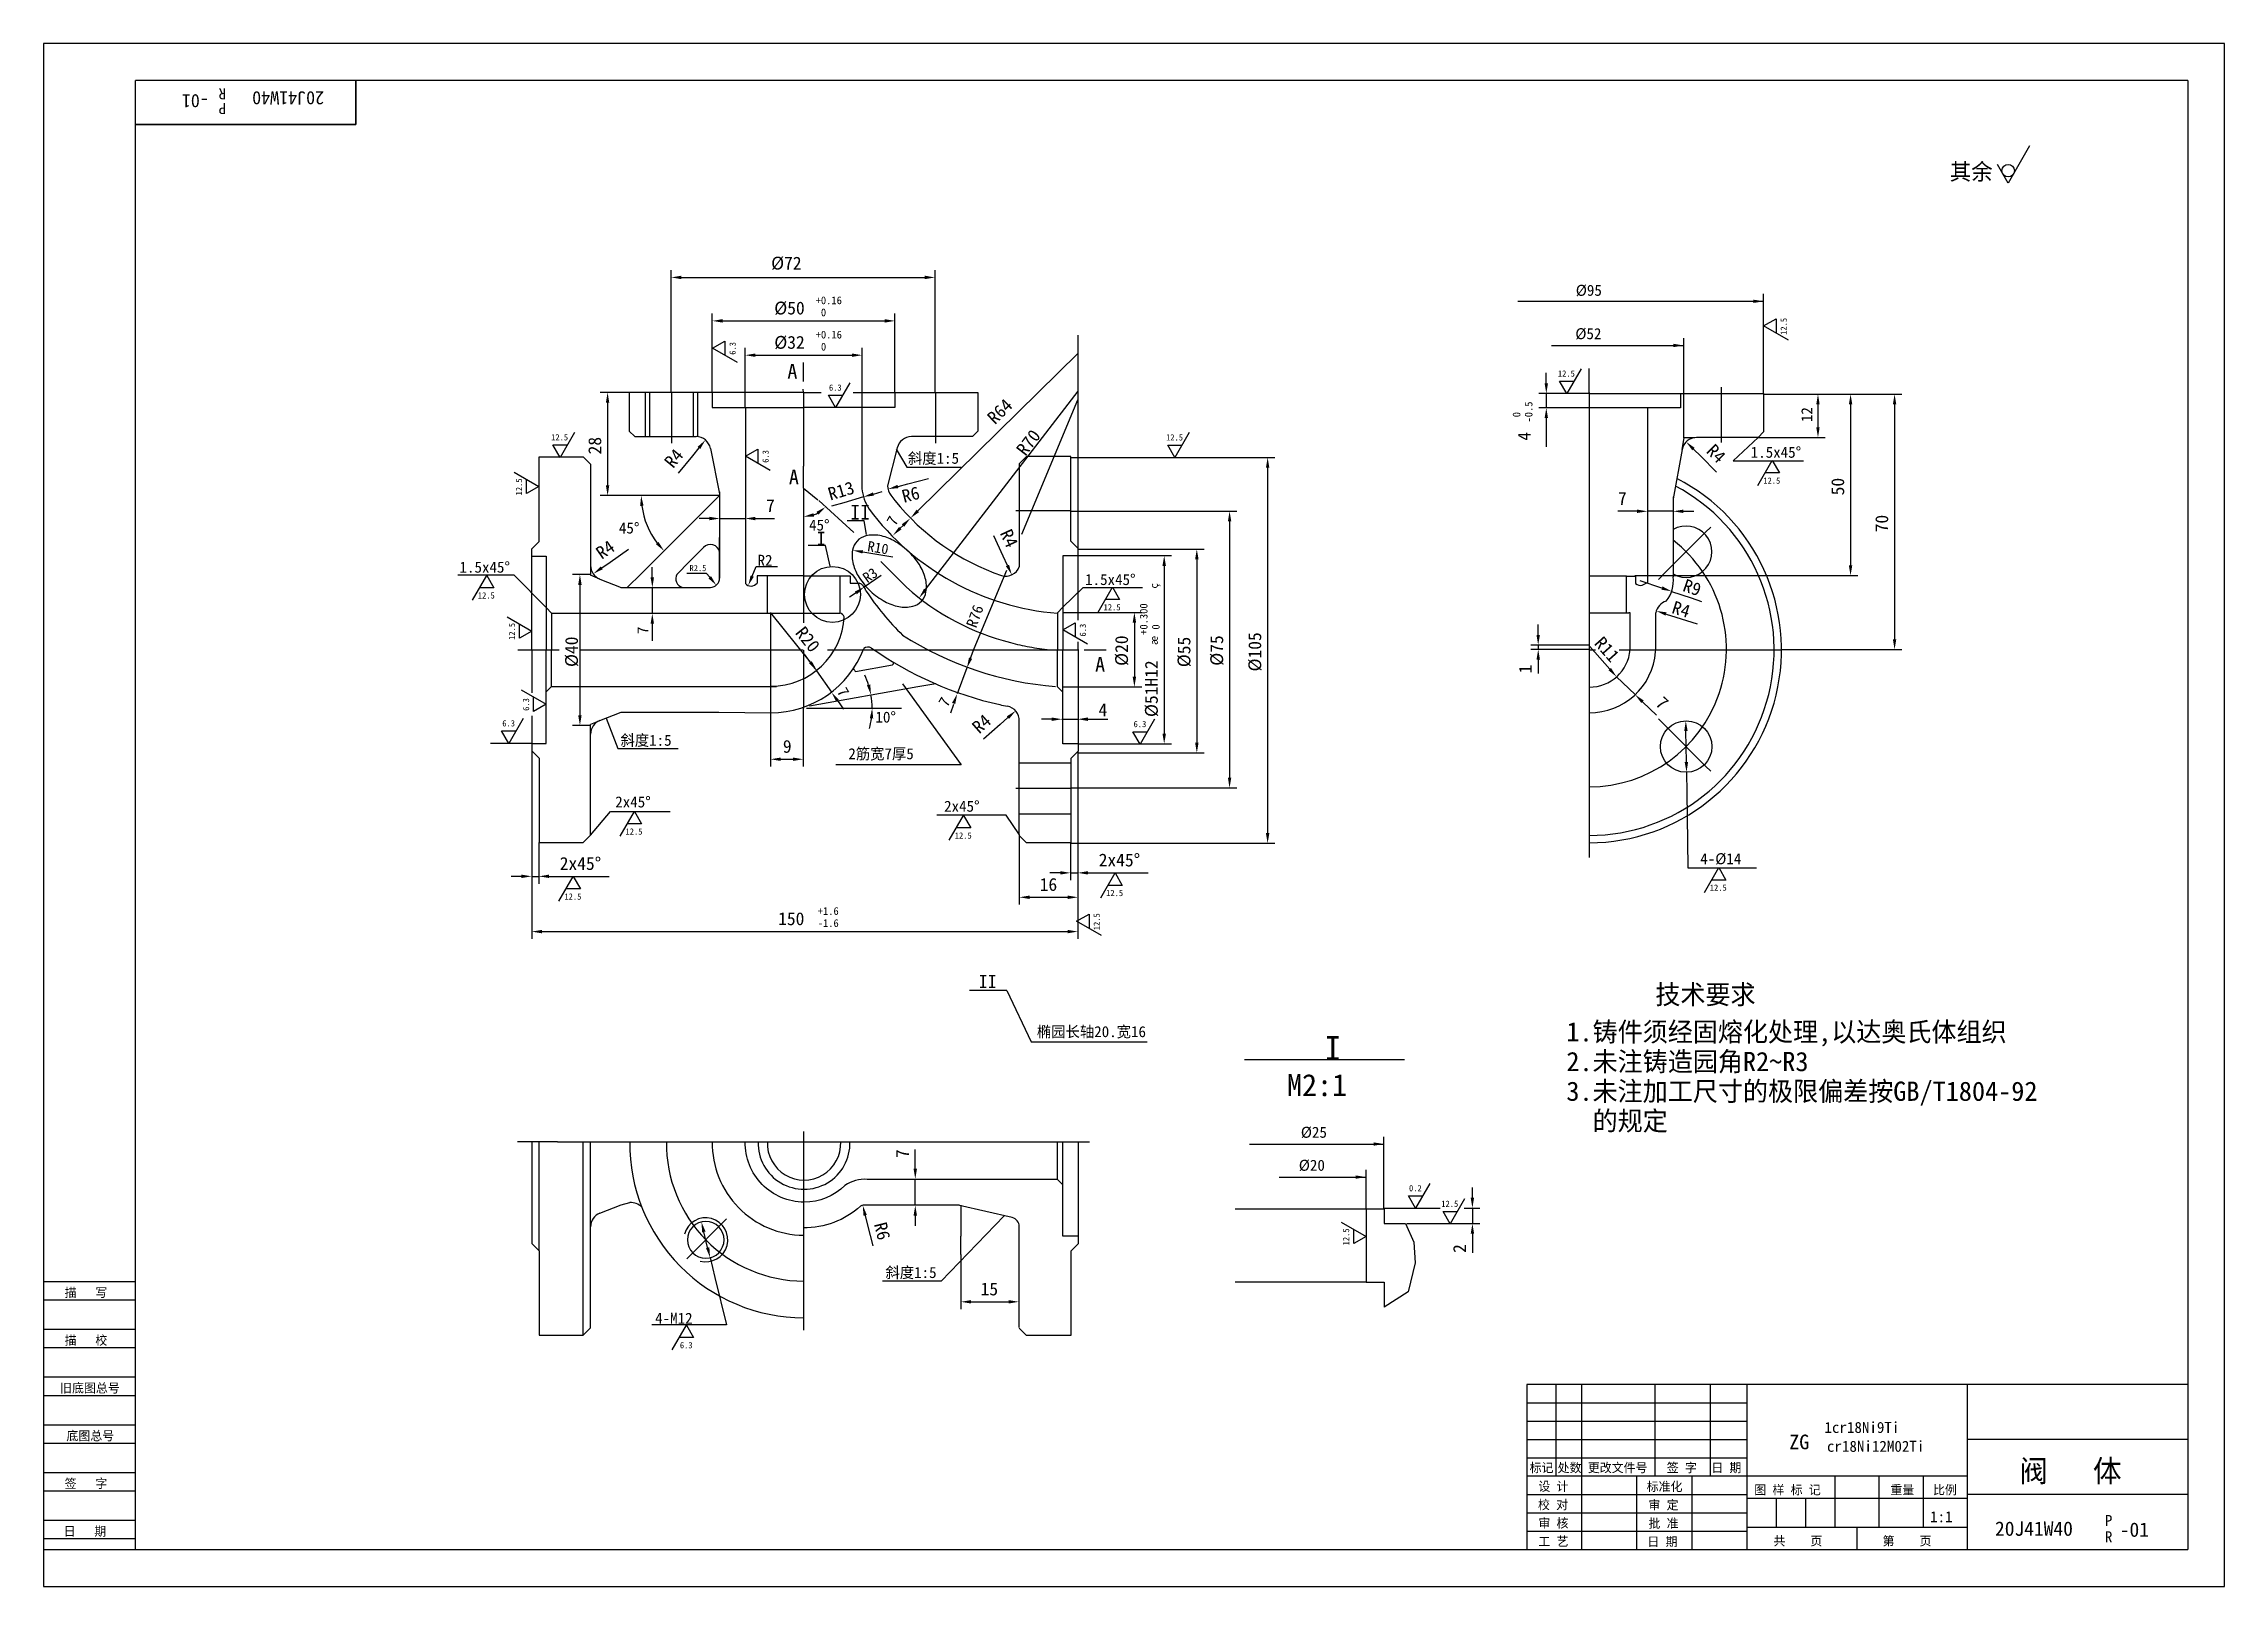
# Model space of a CAD drawing. Header units: metres. Extents: x 0 to 594, y 0 to 420.
import ezdxf

# ---------------------------------------------------------------- set-up
doc = ezdxf.new("R2010")
doc.units = ezdxf.units.M
for name, color, linetype in [('C', 6, 'Continuous'), ('D', 1, 'Continuous'), ('FL', 5, 'Continuous'), ('T', 7, 'Continuous'), ('TL', 4, 'Continuous')]:
    doc.layers.add(name, color=color, linetype=linetype)

# ---------------------------------------------------------------- blocks, each defined once
blk = doc.blocks.new('TUKUN2')
at = {"layer": 'FL'}
for p, q in [((0, 420), (0, 0)), ((594, 420), (0, 420)), ((594, 0), (594, 420)), ((0, 78), (25, 78)), ((0, 70), (25, 70)), ((0, 65), (25, 65)), ((0, 57), (25, 57)), ((412, 30), (412, 55)), ((419, 10), (419, 55)), ((439, 30), (439, 55)), ((454, 30), (454, 55)), ((0, 52), (25, 52)), ((404, 50), (464, 50)), ((0, 44), (25, 44)), ((404, 45), (464, 45)), ((0, 39), (25, 39)), ((404, 40), (464, 40)), ((0, 31), (25, 31)), ((404, 35), (464, 35)), ((449, 10), (449, 30)), ((0, 26), (25, 26)), ((404, 25), (464, 25)), ((0, 18), (25, 18)), ((404, 20), (464, 20)), ((0, 13), (25, 13)), ((404, 15), (464, 15)), ((0, 0), (594, 0))]:
    blk.add_line(p, q, dxfattribs=at)
at = {"layer": 'TL'}
for p, q in [((25, 10), (25, 410)), ((584, 410), (25, 410)), ((85, 410), (85, 398)), ((584, 410), (584, 10)), ((85, 398), (25, 398)), ((0, 83), (25, 83)), ((404, 55), (404, 10)), ((584, 55), (404, 55)), ((464, 10), (464, 55)), ((524, 10), (524, 55)), ((584, 40), (524, 40)), ((524, 30), (404, 30)), ((434, 10), (434, 30)), ((488, 16), (488, 30)), ((500, 16), (500, 30)), ((512, 16), (512, 30)), ((464, 24), (524, 24)), ((472, 16), (472, 24)), ((480, 16), (480, 24)), ((584, 25), (524, 25)), ((524, 16), (464, 16)), ((494, 10), (494, 16)), ((0, 10), (584, 10))]:
    blk.add_line(p, q, dxfattribs=at)
at = {"layer": 'T'}
for s, p in [('描   写', (5.74, 78.76)), ('描   校', (5.74, 65.76)), ('旧底图总号', (4.49, 52.76)), ('底图总号', (6.22, 39.76)), ('标记', (404.75, 31.07)), ('处数', (412.38, 31.07)), ('更改文件号', (420.61, 31.07)), ('签 字', (442.1, 31.07)), ('日 期', (454.23, 31.07)), ('签   字', (5.74, 26.76)), ('校 对', (407.05, 20.99)), ('设 计', (407.14, 25.99)), ('标准化', (436.65, 25.93)), ('审 定', (437.13, 20.93)), ('图 样 标 记', (465.95, 25.04)), ('重量', (503.03, 25.04)), ('比例', (514.64, 25.04)), ('审 核', (407.14, 15.99)), ('批 准', (437.13, 15.93)), ('日   期', (5.45, 13.76)), ('工 艺', (407.14, 10.99)), ('日 期', (436.84, 10.93)), ('共    页', (471.18, 11.13)), ('第    页', (500.9, 11.13))]:
    blk.add_text(s, height=2.5, dxfattribs=at).set_placement(p)

msp = doc.modelspace()

# ---------------------------------------------------------------- linework, layer by layer
at = {"layer": 'C'}
for p, q in [((421, 325), (420.98, 331.57)), ((171.01, 325), (171.01, 311.27)), ((207, 325), (206.91, 325.96)), ((207, 325), (207, 305)), ((242.93, 325), (242.93, 311.27)), ((421, 325), (421, 244.91)), ((456.96, 326.49), (456.96, 311.37)), ((207, 299), (207, 262.28)), ((211.11, 295.58), (220.7, 286.88)), ((279.83, 292.84), (264.8, 292.84)), ((441.99, 276.26), (452.7, 286.97)), ((452.7, 286.97), (454.12, 288.39)), ((235, 272), (228, 279)), ((441.99, 276.26), (439.87, 274.14)), ((129.15, 255), (140.46, 255)), ((146.08, 255), (206.85, 255)), ((207, 254.87), (207, 239.13)), ((213.47, 255), (262.18, 255)), ((262.18, 255), (268.96, 255)), ((268.96, 255), (282, 255)), ((421.04, 255), (422.72, 255)), ((429.14, 255), (473.24, 255)), ((421, 244.91), (421, 237.71)), ((421, 237.71), (421, 198.44)), ((441.99, 234.05), (439.87, 236.17)), ((441.99, 234.05), (452.7, 223.33)), ((452.7, 223.33), (454.12, 221.92)), ((279.83, 217.24), (264.8, 217.24)), ((140, 121), (129.07, 121)), ((140, 121), (284.85, 121)), ((207, 123.86), (207, 104.47)), ((207, 104.47), (207, 97.68)), ((186.05, 100.05), (175.18, 89.18)), ((207, 97.68), (207, 69.75))]:
    msp.add_line(p, q, dxfattribs=at)
for points in [[(235, 272, 0.12), (263.36, 256.93, 0.16)], [(263.36, 256.93, 0.02), (268.51, 255.78, 0.02)], [(268.51, 255.78, 0.02), (274, 255, 0.16)]]:
    msp.add_lwpolyline(points, format="xyb", dxfattribs=at)
for centre, start, end in [((420.88, 255.15), 270.18, 52.23), ((207.13, 120.61), 179.41, 269.81)]:
    msp.add_arc(centre, 37.5, start, end, dxfattribs=at)
at = {"layer": 'D'}
for p, q in [((540.96, 392.19), (535.11, 382.05)), ((535.11, 382.05), (532.18, 387.12)), ((170.93, 325), (170.93, 358.35)), ((242.81, 325), (242.81, 358.35)), ((173.73, 356.35), (240.01, 356.35)), ((468.5, 324.74), (468.5, 351.85)), ((182.12, 325), (182.12, 346.52)), ((231.9, 325), (231.9, 346.52)), ((401.57, 349.85), (468.5, 349.85)), ((468.5, 343.14), (471.88, 345.09)), ((471.88, 345.09), (471.88, 341.18)), ((182.2, 337.09), (185.58, 339.04)), ((184.92, 344.52), (229.1, 344.52)), ((185.58, 339.04), (185.58, 335.13)), ((281.76, 282.58), (281.76, 340.61)), ((446.73, 312.71), (446.73, 339.83)), ((475.26, 339.23), (468.5, 343.14)), ((188.96, 333.18), (182.2, 337.09)), ((191.08, 320.88), (191.08, 337.18)), ((193.88, 335.18), (220.16, 335.18)), ((222.96, 320.88), (222.96, 337.18)), ((238.13, 292.8), (281.78, 335.69)), ((410.75, 337.83), (446.73, 337.83)), ((219.6, 327.67), (215.7, 320.91)), ((409.31, 327.54), (409.31, 330.34)), ((412.94, 328.12), (416.84, 328.12)), ((414.89, 324.74), (412.94, 328.12)), ((418.79, 331.5), (414.89, 324.74)), ((159.37, 325.05), (151.62, 325.05)), ((153.62, 322.25), (153.62, 299.75)), ((163.88, 325), (163.88, 313.01)), ((178.14, 325), (178.14, 313.01)), ((213.75, 324.29), (217.65, 324.29)), ((215.7, 320.91), (213.75, 324.29)), ((240.2, 271.35), (281.76, 325.43)), ((266.47, 286.44), (281.72, 323)), ((421, 324.74), (407.31, 324.74)), ((421, 320.85), (407.31, 320.85)), ((409.31, 324.74), (409.31, 320.85)), ((468.62, 324.56), (485.3, 324.56)), ((483.3, 321.76), (483.3, 315.58)), ((485.3, 324.56), (494.18, 324.56)), ((492.18, 321.76), (492.18, 277.96)), ((494.18, 324.56), (506.17, 324.56)), ((504.17, 321.76), (504.17, 257.82)), ((409.31, 318.05), (409.31, 315.25)), ((409.31, 315.25), (409.31, 312.66)), ((140.67, 307.37), (138.72, 310.75)), ((138.72, 310.75), (142.62, 310.75)), ((144.57, 314.13), (140.67, 307.37)), ((178.48, 309.93), (176.7, 307.77)), ((191.18, 307.67), (194.56, 309.62)), ((194.56, 309.62), (194.56, 305.72)), ((232.21, 309.62), (235.16, 304.72)), ((308.16, 307.35), (306.21, 310.73)), ((306.21, 310.73), (310.11, 310.73)), ((312.06, 314.11), (308.16, 307.35)), ((409.31, 312.66), (409.31, 310.23)), ((446.29, 309.5), (446.82, 312.71)), ((449.8, 312.71), (446.73, 312.71)), ((449.38, 309.63), (451.37, 307.66)), ((466.98, 312.78), (460.16, 306.46)), ((467.07, 312.78), (485.3, 312.78)), ((128.17, 303.34), (134.93, 299.44)), ((176.7, 307.77), (172.83, 303.06)), ((197.94, 303.77), (191.18, 307.67)), ((235.16, 304.72), (248.09, 304.72)), ((248.09, 304.72), (249.92, 304.72)), ((279.73, 307.35), (335.4, 307.35)), ((333.4, 304.55), (333.4, 205.09)), ((451.37, 307.66), (455.69, 303.37)), ((460.16, 306.46), (474.65, 306.46)), ((466.94, 299.75), (470.84, 306.51)), ((472.79, 303.13), (468.89, 303.13)), ((470.84, 306.51), (472.79, 303.13)), ((474.65, 306.46), (479.33, 306.46)), ((131.55, 297.49), (131.55, 301.39)), ((134.93, 299.44), (131.55, 297.49)), ((226.02, 297.39), (228.43, 298.09)), ((232.72, 299.44), (235.43, 300.15)), ((235.43, 300.15), (241, 301.61)), ((184.11, 296.95), (151.62, 296.95)), ((217.96, 295.03), (214.62, 294.07)), ((223.33, 296.61), (217.96, 295.03)), ((279.73, 292.72), (325.03, 292.72)), ((431.25, 292.68), (428.83, 292.68)), ((434.05, 292.68), (431.25, 292.68)), ((443.86, 292.68), (436.85, 292.68)), ((446.66, 292.68), (449.46, 292.68)), ((181.37, 290.71), (178.57, 290.71)), ((184.17, 290.71), (191.08, 290.71)), ((193.88, 290.71), (196.68, 290.71)), ((196.68, 290.71), (199.1, 290.71)), ((223.47, 290.11), (218.86, 290.11)), ((224.11, 286.39), (223.47, 290.11)), ((233.33, 288.09), (234.08, 288.83)), ((261.36, 280.48), (258.8, 286)), ((323.03, 289.92), (323.03, 220.16)), ((154.31, 278.87), (159.32, 282.34)), ((212.98, 283.36), (208.28, 283.36)), ((214.27, 277.72), (212.98, 283.36)), ((223.1, 281.64), (225.86, 281.18)), ((225.86, 281.18), (231.27, 280.29)), ((262.54, 277.94), (261.36, 280.48)), ((281.86, 282.39), (316.11, 282.39)), ((281.86, 280.63), (307.23, 280.63)), ((314.11, 279.59), (314.11, 229.7)), ((128.14, 275.29), (112.83, 275.29)), ((116.8, 268.48), (120.7, 275.24)), ((120.7, 275.24), (122.65, 271.86)), ((136.88, 266.48), (128.14, 275.29)), ((149.07, 275.46), (144.08, 275.46)), ((149, 277.95), (149, 275.25)), ((151.54, 274.23), (149, 275.26)), ((152.01, 277.27), (154.31, 278.87)), ((165.8, 274.68), (165.8, 277.48)), ((180.6, 275.74), (175.21, 275.74)), ((181.45, 274.71), (180.6, 275.74)), ((193.02, 275.04), (194.12, 277.61)), ((194.12, 277.61), (197.91, 277.61)), ((197.91, 277.61), (199.9, 277.61)), ((223.52, 272.08), (228.09, 275.32)), ((253.47, 255.31), (262.39, 276.67)), ((305.23, 277.83), (305.23, 232.17)), ((433.45, 275.16), (494.18, 275.16)), ((440.79, 271.79), (434.91, 273.78)), ((122.65, 271.86), (118.75, 271.86)), ((146.08, 272.66), (146.08, 237.17)), ((165.8, 271.88), (165.8, 264.88)), ((221.07, 270.34), (219.48, 269.26)), ((221.17, 270.52), (221.07, 270.34)), ((221.24, 270.46), (221.07, 270.34)), ((277.65, 266.56), (283.17, 271.96)), ((283.17, 271.96), (295.33, 271.96)), ((287.23, 265.26), (291.13, 272.02)), ((293.09, 268.64), (289.18, 268.64)), ((291.13, 272.02), (293.09, 268.64)), ((295.33, 271.96), (297.97, 271.96)), ((297.97, 271.96), (299.27, 271.96)), ((443.44, 270.89), (448.74, 269.1)), ((448.74, 269.1), (451.59, 268.13)), ((126.26, 263.99), (133.02, 260.09)), ((129.64, 258.14), (129.64, 262.04)), ((165.8, 262.08), (165.8, 259.28)), ((197.99, 265.09), (197.99, 223.18)), ((208.85, 251.6), (198.11, 265.03)), ((277.6, 260.38), (280.98, 262.33)), ((277.68, 265.16), (299.11, 265.16)), ((280.98, 262.33), (280.98, 258.43)), ((297.11, 262.36), (297.11, 247.66)), ((407.1, 259.04), (407.1, 261.84)), ((441.92, 264.72), (444.59, 263.89)), ((444.59, 263.89), (450.41, 262.07)), ((133.02, 260.09), (129.64, 258.14)), ((165.8, 259.28), (165.8, 257.42)), ((284.36, 256.48), (277.6, 260.38)), ((421.12, 256.24), (405.1, 256.24)), ((407.1, 256.24), (407.1, 255.09)), ((426.58, 249.72), (421.14, 255.84)), ((208.89, 251.54), (207.27, 253.83)), ((251.5, 250.06), (248.85, 242.99)), ((252.49, 252.68), (253.47, 255.31)), ((421.12, 255.09), (405.1, 255.09)), ((407.1, 252.29), (407.1, 249.49)), ((407.1, 249.49), (407.1, 248.56)), ((473.24, 255.02), (506.17, 255.02)), ((130.1, 244.04), (136.86, 240.14)), ((210.5, 249.26), (214.62, 243.42)), ((233.95, 245.74), (249.94, 223.67)), ((277.68, 244.86), (299.11, 244.86)), ((428.42, 247.65), (433.49, 242.77)), ((133.48, 238.19), (133.48, 242.09)), ((136.86, 240.14), (133.48, 238.19)), ((206.89, 239.09), (206.89, 223.18)), ((207.81, 239.09), (233.64, 239.09)), ((216.24, 241.14), (217.85, 238.85)), ((247.87, 240.12), (247.05, 237.69)), ((435.51, 240.83), (437.53, 238.89)), ((437.53, 238.89), (439.28, 237.21)), ((124.76, 232.88), (128.66, 232.88)), ((126.71, 229.5), (124.76, 232.88)), ((130.62, 236.26), (126.71, 229.5)), ((149.07, 234.37), (144.08, 234.37)), ((151.27, 235.54), (149, 234.66)), ((149, 232.02), (149, 234.62)), ((153.19, 236.4), (156.37, 228.11)), ((260.57, 234.67), (256, 230.64)), ((262.67, 236.52), (260.57, 234.67)), ((274.57, 236.08), (271.77, 236.08)), ((277.37, 236.08), (281.65, 236.08)), ((284.45, 236.08), (287.25, 236.08)), ((287.25, 236.08), (289.84, 236.08)), ((298.67, 229.3), (296.72, 232.68)), ((296.72, 232.68), (300.62, 232.68)), ((302.57, 236.06), (298.67, 229.3)), ((447.46, 224.44), (447.34, 232.84)), ((133.02, 229.5), (121.75, 229.5)), ((132.94, 227.39), (132.94, 191.3)), ((156.37, 228.11), (172.86, 228.11)), ((281.7, 227.34), (281.7, 192.25)), ((281.86, 229.37), (307.23, 229.37)), ((281.86, 226.9), (316.11, 226.9)), ((200.79, 225.18), (204.09, 225.18)), ((249.94, 223.67), (215.81, 223.67)), ((447.5, 221.64), (447.58, 216.04)), ((279.73, 217.36), (325.03, 217.36)), ((447.58, 216.04), (447.78, 202.78)), ((149, 204.47), (154.4, 210.99)), ((154.4, 210.99), (170.64, 210.99)), ((157.01, 204.21), (160.92, 210.97)), ((160.92, 210.97), (162.87, 207.59)), ((262.2, 209.92), (243.28, 209.92)), ((246.7, 203.11), (250.6, 209.87)), ((250.6, 209.87), (252.56, 206.49)), ((265.77, 204.64), (262.2, 209.92)), ((134.89, 202.47), (134.89, 191.3)), ((162.87, 207.59), (158.97, 207.59)), ((252.56, 206.49), (248.65, 206.49)), ((265.76, 204.65), (265.76, 185.6)), ((279.71, 202.28), (279.71, 192.25)), ((279.73, 202.29), (335.4, 202.29)), ((447.78, 202.78), (447.84, 195.6)), ((130.14, 193.3), (127.34, 193.3)), ((132.94, 193.3), (134.89, 193.3)), ((132.94, 191.3), (132.94, 176.26)), ((137.69, 193.3), (140.49, 193.3)), ((140.38, 186.51), (144.28, 193.27)), ((140.49, 193.3), (154.08, 193.3)), ((144.28, 193.27), (146.23, 189.89)), ((276.91, 194.25), (274.11, 194.25)), ((279.71, 194.25), (281.7, 194.25)), ((281.7, 192.25), (281.7, 185.6)), ((284.5, 194.25), (287.3, 194.25)), ((287.3, 194.25), (300.89, 194.25)), ((287.93, 187.47), (291.84, 194.23)), ((293.79, 190.85), (289.88, 190.85)), ((291.84, 194.23), (293.79, 190.85)), ((447.84, 195.6), (466.53, 195.6)), ((452.35, 188.92), (456.26, 195.68)), ((458.21, 192.3), (454.31, 192.3)), ((456.26, 195.68), (458.21, 192.3)), ((146.23, 189.89), (142.33, 189.89)), ((268.56, 187.6), (278.9, 187.6)), ((281.7, 185.6), (281.7, 176.26)), ((135.74, 178.26), (278.9, 178.26)), ((281.37, 181.06), (284.75, 183.01)), ((288.13, 177.16), (281.37, 181.06)), ((284.75, 183.01), (284.75, 179.11)), ((262.34, 162.26), (252.21, 162.26)), ((262.34, 162.26), (268.98, 148.27)), ((268.98, 148.27), (300.58, 148.27)), ((237.43, 116.51), (237.43, 118.93)), ((328.44, 120.42), (365.09, 120.42)), ((365.09, 102.68), (365.09, 122.42)), ((237.43, 113.71), (237.43, 116.51)), ((360.22, 102.68), (360.22, 113.42)), ((237.43, 103.74), (237.43, 110.91)), ((336.52, 111.42), (360.22, 111.42)), ((377.6, 109.71), (373.7, 102.95)), ((389.18, 105.8), (389.18, 108.6)), ((223.78, 101.01), (224.45, 98.29)), ((249.82, 103.74), (249.82, 95.37)), ((365.24, 103), (380.43, 103)), ((373.7, 102.95), (371.74, 106.33)), ((371.74, 106.33), (375.65, 106.33)), ((381.17, 102.09), (385.08, 102.09)), ((383.13, 98.71), (381.17, 102.09)), ((387.03, 105.47), (383.13, 98.71)), ((386.89, 103), (391.18, 103)), ((389.18, 103), (389.18, 98.8)), ((180.87, 92.22), (179.83, 96.49)), ((224.45, 98.29), (225.82, 92.7)), ((237.43, 100.94), (237.43, 98.14)), ((261.67, 100.91), (244.49, 83.12)), ((249.82, 90.36), (249.82, 95.37)), ((353.46, 99.16), (360.22, 95.26)), ((356.84, 93.31), (356.84, 97.21)), ((360.22, 95.26), (356.84, 93.31)), ((371.29, 98.8), (391.18, 98.8)), ((389.18, 96), (389.18, 93.2)), ((181.54, 89.5), (182.86, 84.06)), ((249.82, 90.36), (249.82, 75.47)), ((389.18, 93.2), (389.18, 90.77)), ((182.86, 84.06), (186, 71.17)), ((244.49, 83.12), (228.5, 83.12)), ((252.62, 77.47), (262.82, 77.47)), ((186, 71.17), (165.64, 71.17)), ((171.19, 64.35), (175.09, 71.11)), ((177.04, 67.73), (173.14, 67.73)), ((175.09, 71.11), (177.04, 67.73))]:
    msp.add_line(p, q, dxfattribs=at)
msp.add_lwpolyline([(235.44, 281.88, 0.06), (231.51, 284.7, 0.08), (227.73, 286.06, 0.11), (223.95, 285.98, 0.15), (221.56, 284.58, 0.15), (220.34, 282.09, 0.11), (220.53, 278.32, 0.08), (222.15, 274.65, 0.06), (225.24, 270.93, 0.06), (229.17, 268.11, 0.08), (232.95, 266.75, 0.11), (236.73, 266.83, 0.15), (239.12, 268.23, 0.15), (240.34, 270.72, 0.11), (240.15, 274.49, 0.08), (238.53, 278.16, 0.06)], format="xyb", close=True, dxfattribs=at)
msp.add_circle((535.11, 385.43), 1.69, dxfattribs=at)
for centre, radius, start, end in [((184.02, 296.95), 21.26, 187.55, 217.45), ((207, 299.31), 8.09, 289.92, 297.84), ((204.86, 239.09), 20.82, 17.71, 25.42), ((204.86, 239.09), 20.82, 360, 10), ((204.86, 239.09), 20.82, 344.58, 352.29)]:
    msp.add_arc(centre, radius, start, end, dxfattribs=at)
for points in [[(173.73, 356.82), (173.73, 355.88), (170.93, 356.35)], [(240.01, 356.82), (240.01, 355.88), (242.81, 356.35)], [(184.92, 344.99), (184.92, 344.05), (182.12, 344.52)], [(229.1, 344.99), (229.1, 344.05), (231.9, 344.52)], [(465.7, 350.3), (468.5, 349.85), (465.7, 349.4)], [(193.88, 335.64), (193.88, 334.71), (191.08, 335.18)], [(220.16, 335.64), (220.16, 334.71), (222.96, 335.18)], [(443.93, 338.28), (446.73, 337.83), (443.93, 337.38)], [(408.84, 327.54), (409.77, 327.54), (409.31, 324.74)], [(153.15, 322.25), (154.08, 322.25), (153.62, 325.05)], [(408.84, 318.05), (409.77, 318.05), (409.31, 320.85)], [(482.83, 321.76), (483.76, 321.76), (483.3, 324.56)], [(491.71, 321.76), (492.65, 321.76), (492.18, 324.56)], [(503.7, 321.76), (504.63, 321.76), (504.17, 324.56)], [(482.83, 315.58), (483.76, 315.58), (483.3, 312.78)], [(178.84, 309.63), (178.12, 310.22), (180.26, 312.09)], [(449.05, 309.29), (449.7, 309.96), (447.39, 311.6)], [(332.93, 304.55), (333.87, 304.55), (333.4, 307.35)], [(153.15, 299.75), (154.08, 299.75), (153.62, 296.95)], [(226.15, 296.94), (225.89, 297.84), (223.33, 296.61)], [(232.83, 298.99), (232.6, 299.89), (230.01, 298.73)], [(162.48, 294.13), (163.41, 294.19), (162.76, 296.95)], [(181.37, 291.18), (181.37, 290.24), (184.17, 290.71)], [(193.88, 291.18), (193.88, 290.24), (191.08, 290.71)], [(209.84, 291.24), (209.68, 292.16), (207, 291.22)], [(210.49, 292.52), (211.07, 291.79), (212.99, 293.87)], [(238.46, 292.46), (237.8, 293.13), (236.13, 290.83)], [(322.57, 289.92), (323.5, 289.92), (323.03, 292.72)], [(434.05, 293.15), (434.05, 292.22), (436.85, 292.68)], [(446.66, 293.15), (446.66, 292.22), (443.86, 292.68)], [(233.01, 288.43), (233.66, 287.76), (231.34, 286.13)], [(233.75, 289.16), (234.41, 288.49), (236.08, 290.79)], [(167.49, 284.33), (166.79, 283.72), (168.99, 281.92)], [(223.02, 281.18), (223.17, 282.1), (220.34, 282.09)], [(304.76, 277.83), (305.7, 277.83), (305.23, 280.63)], [(313.65, 279.59), (314.58, 279.59), (314.11, 282.39)], [(145.61, 272.66), (146.55, 272.66), (146.08, 275.46)], [(152.28, 276.89), (151.75, 277.65), (149.71, 275.68)], [(165.33, 274.68), (166.26, 274.68), (165.8, 271.88)], [(181.09, 274.42), (181.81, 275.01), (183.23, 272.55)], [(193.45, 274.86), (192.59, 275.22), (191.91, 272.47)], [(262.11, 277.74), (262.96, 278.13), (263.71, 275.4)], [(491.71, 277.96), (492.65, 277.96), (492.18, 275.16)], [(221.51, 270.08), (220.97, 270.84), (223.52, 272.08)], [(240.57, 271.07), (239.83, 271.64), (238.49, 269.13)], [(440.64, 271.35), (440.94, 272.23), (443.44, 270.89)], [(165.33, 262.08), (166.26, 262.08), (165.8, 264.88)], [(296.64, 262.36), (297.57, 262.36), (297.11, 265.16)], [(441.78, 264.27), (442.06, 265.17), (439.25, 265.55)], [(406.63, 259.04), (407.57, 259.04), (407.1, 256.24)], [(503.7, 257.82), (504.63, 257.82), (504.17, 255.02)], [(208.48, 251.31), (209.21, 251.89), (210.6, 249.41)], [(209.27, 251.81), (208.51, 251.27), (210.5, 249.26)], [(252.05, 252.85), (252.92, 252.52), (251.5, 250.06)], [(406.63, 252.29), (407.57, 252.29), (407.1, 255.09)], [(426.24, 249.41), (426.93, 250.03), (428.44, 247.62)], [(225.16, 245.54), (224.25, 245.31), (225.37, 242.71)], [(296.64, 247.66), (297.57, 247.66), (297.11, 244.86)], [(216.62, 241.41), (215.86, 240.87), (214.62, 243.42)], [(225.04, 236.33), (225.97, 236.27), (225.69, 239.09)], [(247.43, 240.53), (248.3, 240.2), (248.85, 242.99)], [(262.98, 236.17), (262.36, 236.87), (264.77, 238.37)], [(435.84, 241.16), (435.19, 240.49), (433.49, 242.77)], [(145.61, 237.17), (146.55, 237.17), (146.08, 234.37)], [(274.57, 236.55), (274.57, 235.61), (277.37, 236.08)], [(284.45, 236.55), (284.45, 235.61), (281.65, 236.08)], [(304.76, 232.17), (305.7, 232.17), (305.23, 229.37)], [(446.87, 232.83), (447.8, 232.84), (447.3, 235.63)], [(313.65, 229.7), (314.58, 229.7), (314.11, 226.9)], [(200.79, 225.65), (200.79, 224.72), (197.99, 225.18)], [(204.09, 225.65), (204.09, 224.72), (206.89, 225.18)], [(322.57, 220.16), (323.5, 220.16), (323.03, 217.36)], [(446.99, 224.43), (447.93, 224.44), (447.5, 221.64)], [(332.93, 205.09), (333.87, 205.09), (333.4, 202.29)], [(130.14, 193.77), (130.14, 192.84), (132.94, 193.3)], [(137.69, 193.77), (137.69, 192.84), (134.89, 193.3)], [(276.91, 194.72), (276.91, 193.79), (279.71, 194.25)], [(284.5, 194.72), (284.5, 193.79), (281.7, 194.25)], [(268.56, 188.07), (268.56, 187.13), (265.76, 187.6)], [(278.9, 188.07), (278.9, 187.13), (281.7, 187.6)], [(135.74, 178.72), (135.74, 177.79), (132.94, 178.26)], [(278.9, 178.72), (278.9, 177.79), (281.7, 178.26)], [(362.29, 120.87), (365.09, 120.42), (362.29, 119.97)], [(236.96, 113.71), (237.89, 113.71), (237.43, 110.91)], [(357.42, 111.87), (360.22, 111.42), (357.42, 110.97)], [(223.33, 100.9), (224.23, 101.12), (223.11, 103.73)], [(236.96, 100.94), (237.89, 100.94), (237.43, 103.74)], [(388.71, 105.8), (389.64, 105.8), (389.18, 103)], [(179.38, 96.38), (180.29, 96.6), (179.17, 99.21)], [(388.71, 96), (389.64, 96), (389.18, 98.8)], [(180.42, 92.11), (181.33, 92.33), (181.54, 89.5)], [(252.62, 77.93), (252.62, 77), (249.82, 77.47)], [(262.82, 77.93), (262.82, 77), (265.62, 77.47)]]:
    msp.add_solid(points, dxfattribs=at)
at = {"layer": 'FL'}
for p, q in [((594, 0), (594, 420)), ((370.94, 98.8), (373.25, 93.75)), ((373.25, 93.75), (373.62, 88.08)), ((373.62, 88.08), (371.7, 80.16)), ((371.7, 80.16), (365.18, 76.02))]:
    msp.add_line(p, q, dxfattribs=at)
msp.add_circle((214.86, 270.06), 7.61, dxfattribs=at)
msp.add_arc((180.35, 94.35), 6, 255, 165, dxfattribs=at)
at = {"layer": 'TL'}
for p, q in [((85, 398), (85, 410)), ((25, 398), (85, 398)), ((207, 328.03), (207, 333.2)), ((159.5, 325), (159.5, 314.5)), ((165.07, 325), (159.5, 325)), ((165.07, 325), (165.07, 313.01)), ((176.94, 325), (165.07, 325)), ((182, 325), (176.94, 325)), ((176.94, 325), (176.94, 313.01)), ((207, 325), (182, 325)), ((182.14, 324.91), (182.14, 320.91)), ((182.14, 320.91), (191.14, 320.91)), ((191.14, 320.91), (207.09, 320.91)), ((191.14, 320.91), (191.14, 274.91)), ((222.88, 320.91), (206.93, 320.91)), ((207, 325), (211.81, 325)), ((220.48, 325), (232, 325)), ((222.88, 320.91), (222.88, 298.91)), ((231.88, 320.91), (222.88, 320.91)), ((231.88, 324.91), (231.88, 320.91)), ((232, 325), (254.5, 325)), ((254.5, 325), (254.5, 314.5)), ((436.85, 320.83), (420.94, 320.83)), ((420.98, 324.78), (445.98, 324.78)), ((436.85, 320.83), (436.85, 274.83)), ((445.85, 320.83), (436.85, 320.83)), ((445.85, 324.83), (445.85, 320.83)), ((445.98, 324.78), (468.48, 324.78)), ((468.48, 324.78), (468.48, 314.28)), ((159.5, 314.5), (161, 313)), ((161, 313), (165.07, 313)), ((165.07, 313), (176.94, 313)), ((176.94, 313), (177.72, 313)), ((181.64, 309.79), (184.14, 297.43)), ((232.5, 309.98), (229.88, 299.62)), ((253, 313), (236.38, 313)), ((254.5, 314.5), (253, 313)), ((446.29, 309.5), (443.85, 296.09)), ((466.98, 312.78), (450.23, 312.78)), ((468.48, 314.28), (466.98, 312.78)), ((135, 284.5), (135, 307.5)), ((135, 307.5), (147, 307.5)), ((147, 307.5), (149, 305.5)), ((149, 305.5), (149, 277.95)), ((207, 299), (207, 305)), ((267.76, 307.57), (265.76, 305.58)), ((265.76, 305.58), (265.76, 277.58)), ((279.76, 307.57), (267.76, 307.57)), ((279.76, 284.57), (279.76, 307.57)), ((184.14, 297.99), (184.14, 274.48)), ((207, 299), (210.86, 295.82)), ((443.85, 296.61), (443.85, 274.83)), ((132.88, 280.48), (136.88, 280.48)), ((133, 282.5), (135, 284.5)), ((133, 280.5), (133, 282.5)), ((133, 255), (133, 280.5)), ((136.88, 280.48), (136.88, 266.48)), ((175.95, 278.98), (179.77, 282.8)), ((277.65, 280.56), (277.65, 266.56)), ((281.65, 280.56), (277.65, 280.56)), ((281.76, 282.58), (279.76, 284.57)), ((281.76, 280.58), (281.76, 282.58)), ((281.76, 272.78), (281.76, 280.58)), ((151.54, 274.23), (157.29, 271.98)), ((191.14, 274.91), (191.14, 273.06)), ((194.33, 275.15), (194.33, 273.15)), ((196.83, 275.15), (194.33, 275.15)), ((206.83, 275.15), (196.83, 275.15)), ((197.11, 275.02), (197.11, 265.03)), ((207.19, 275.15), (217.19, 275.15)), ((216.91, 275.02), (216.91, 264.98)), ((217.19, 275.15), (219.64, 275.15)), ((219.69, 275.15), (219.69, 273.15)), ((431.11, 275.02), (420.96, 275.02)), ((431.11, 265.02), (431.11, 275.02)), ((431.11, 275.02), (433.61, 275.02)), ((433.61, 275.02), (433.61, 273.02)), ((436.85, 274.83), (436.87, 273.34)), ((219.69, 273.15), (222.14, 273.15)), ((281.76, 266.91), (281.76, 272.78)), ((136.88, 266.48), (136.88, 255.1)), ((136.88, 266.48), (138.38, 264.98)), ((138.38, 264.98), (197.17, 264.98)), ((138.38, 264.98), (138.38, 255.1)), ((197.17, 264.98), (216.91, 264.98)), ((216.91, 265.89), (216.91, 265.03)), ((277.65, 266.56), (276.15, 265.06)), ((276.15, 265.06), (276.15, 255.06)), ((277.65, 266.56), (277.65, 255)), ((281.76, 263.02), (281.76, 266.91)), ((421.14, 265.02), (431.17, 265.02)), ((431.17, 265.02), (431.76, 265.02)), ((432.13, 265.06), (431.76, 265.02)), ((432.13, 255.01), (432.13, 265.06)), ((439.13, 255.01), (439.13, 265.06)), ((281.76, 255.08), (281.76, 257.18)), ((133, 254.97), (133, 243.24)), ((136.88, 243.49), (136.88, 254.87)), ((138.38, 244.99), (138.38, 254.87)), ((276.15, 244.91), (276.15, 254.91)), ((277.65, 243.41), (277.65, 254.97)), ((281.76, 254.9), (281.76, 229.4)), ((283.41, 255), (289.41, 255)), ((439.08, 254.46), (439.13, 255.01)), ((136.88, 243.49), (138.38, 244.99)), ((138.38, 244.99), (199.59, 244.99)), ((277.65, 243.41), (276.15, 244.91)), ((136.88, 229.49), (136.88, 243.49)), ((151.54, 235.74), (157.29, 237.99)), ((157.25, 237.99), (183.95, 237.99)), ((183.95, 237.99), (198.11, 237.83)), ((277.65, 229.41), (277.65, 243.41)), ((133, 237.04), (133, 229.47)), ((149, 204.47), (149, 232.02)), ((265.76, 232.57), (265.76, 235.54)), ((265.76, 224.25), (265.76, 232.57)), ((132.88, 229.49), (136.88, 229.49)), ((133, 229.47), (133, 227.47)), ((133, 227.47), (135, 225.47)), ((281.65, 229.41), (277.65, 229.41)), ((281.76, 227.4), (279.76, 225.4)), ((281.76, 229.4), (281.76, 227.4)), ((135, 225.47), (135, 202.47)), ((265.71, 224.18), (279.83, 224.18)), ((265.76, 210.11), (265.76, 224.25)), ((279.76, 225.4), (279.76, 224.25)), ((279.76, 224.25), (279.76, 210.11)), ((265.71, 210.29), (279.83, 210.29)), ((265.76, 204.58), (265.76, 210.11)), ((279.76, 210.11), (279.76, 202.4)), ((135, 202.47), (147, 202.47)), ((147, 202.47), (149, 204.47)), ((267.76, 202.4), (265.76, 204.4)), ((279.76, 202.4), (267.76, 202.4)), ((327.09, 143.47), (370.71, 143.47)), ((133, 120.87), (133, 95.37)), ((135, 91.37), (135, 121.04)), ((147, 68.37), (147, 121.04)), ((149, 97.91), (149, 121.04)), ((276.15, 110.81), (276.15, 121.04)), ((277.65, 109.31), (277.65, 121.04)), ((281.76, 120.79), (281.76, 95.29)), ((277.65, 109.31), (276.15, 110.81)), ((277.65, 95.31), (277.65, 109.31)), ((151.54, 101.64), (157.29, 103.89)), ((157.29, 103.89), (159.67, 104.54)), ((263.82, 100.41), (249.45, 103.72)), ((324.54, 102.8), (360.21, 102.8)), ((360.21, 102.8), (360.21, 82.8)), ((360.21, 102.8), (365.18, 102.8)), ((365.18, 102.8), (365.18, 98.8)), ((133, 95.37), (133, 93.37)), ((149, 70.37), (149, 97.91)), ((265.76, 70.47), (265.76, 97.97)), ((281.65, 95.31), (277.65, 95.31)), ((281.76, 95.29), (281.76, 93.29)), ((365.18, 98.8), (370.94, 98.8)), ((133, 93.37), (135, 91.37)), ((135, 91.37), (135, 68.37)), ((281.76, 93.29), (279.76, 91.29)), ((279.76, 91.29), (279.76, 68.29)), ((360.21, 82.8), (324.54, 82.8)), ((360.21, 82.8), (365.18, 82.8)), ((365.18, 82.8), (365.18, 76.02)), ((135, 68.37), (147, 68.37)), ((147, 68.37), (149, 70.37)), ((267.76, 68.29), (265.76, 70.29)), ((279.76, 68.29), (267.76, 68.29))]:
    msp.add_line(p, q, dxfattribs=at)
for points in [[(184.07, 297), (177, 289.93), (162.86, 275.79), (158.99, 271.93)], [(175.95, 278.98), (172.48, 275.52)], [(157.25, 271.98), (170.37, 271.98), (171.48, 271.98)], [(171.48, 271.98), (173.94, 271.98)], [(173.94, 271.98), (181.64, 271.98)], [(221.17, 249.07), (231.24, 250.85)], [(208.57, 239.74), (238.12, 244.95), (243.06, 245.83)]]:
    msp.add_lwpolyline(points, dxfattribs=at)
for points in [[(222.88, 298.91, 0.12), (224.85, 293.27, 0.12)], [(229.84, 299.63, 0.12), (230.75, 297.03, 0.12)], [(230.75, 297.03, 0.01), (231.84, 295.66, 0.01)], [(184.14, 274.48), (184.13, 285.57, 0.12)], [(184.11, 281.6, 0.63), (179.77, 282.8, 0.63)], [(172.48, 275.52, 0.48), (174.02, 271.96, 0.48)], [(181.64, 271.98, 0.41), (184.14, 274.48, 0.41)], [(260.93, 275.18, 0.39), (265.76, 277.58, 0.39)], [(433.61, 273.02, 0.25), (435.43, 272.58, 0.01), (436.87, 273.34, 0.01)], [(441.99, 268.21, 0.2), (443.85, 274.83, 0.2)], [(191.14, 273.06, 0.5), (194.33, 273.15, 0.5)], [(224, 271, 0.25), (222.14, 273.15, 0.25)], [(224, 271, 0.05), (233.97, 258.95, 0.05)], [(441.99, 268.21, 0.29), (439.13, 265.06, 0.29)], [(218.08, 263.98, 0.21), (216.91, 265.03, 0.21)], [(225.5, 255.46, 0.29), (223.38, 255.32, 0.29)], [(220.6, 249.85, 0.12), (221.17, 249.07, 0.12)], [(231.24, 250.85, 0.1), (231.59, 251.56, 0.1)], [(260.42, 240.05, 0.01), (262.51, 239.65, 0.01)], [(265.76, 235.54, 0.37), (262.51, 239.65, 0.37)], [(207.13, 104.61, -0.42), (191.13, 121)], [(276.15, 110.81), (224.29, 110.81, 0.16), (218.28, 109.14, -0.2), (207.13, 104.61)], [(162.97, 103.27, 0.18), (159.67, 104.54, 0.18)], [(249.45, 103.81), (224.08, 103.81, 0.14), (222.51, 103.51, -0.19), (206.91, 97.61, -0.66)], [(185.35, 94.35, 1), (175.35, 94.35, 1), (185.35, 94.35, 1)]]:
    msp.add_lwpolyline(points, format="xyb", dxfattribs=at)
msp.add_circle((447.4, 228.64), 7, dxfattribs=at)
for centre, radius, start, end in [((177.72, 309), 4, 11.44, 90), ((236.38, 309), 4, 90, 165.81), ((450.23, 308.78), 4, 90, 169.68), ((420.86, 254.92), 52.5, 270.15, 62.8), ((420.86, 254.92), 50.5, 270.16, 62.11), ((281.78, 335.69), 71, 216.69, 265.45), ((281.78, 335.69), 64, 218.71, 250.99), ((447.4, 281.67), 7, 239.56, 120.44), ((153, 277.95), 4, 180, 248.66), ((198.11, 265.03), 20, 270, 356.99), ((281.78, 335.69), 98, 234.95, 257.41), ((282.88, 335.69), 91, 237.49, 265.45), ((198.11, 264.83), 27, 270, 339.37), ((421.14, 255.84), 18, 269.29, 355.6), ((421.14, 255.84), 11, 269.29, 355.6), ((153, 232.02), 4, 111.34, 180), ((207.13, 120.61), 47.5, 179.53, 269.85), ((207.13, 120.61), 25, 179.11, 269.71), ((207.13, 120.61), 12.5, 178.22, 1.78), ((207.13, 120.61), 10, 177.78, 2.22), ((153, 97.91), 4, 111.34, 180), ((263.26, 97.97), 2.5, 0, 77.03)]:
    msp.add_arc(centre, radius, start, end, dxfattribs=at)

# ---------------------------------------------------------------- block references
at = {"layer": 'D'}
msp.add_blockref('TUKUN2', (0, 0), dxfattribs=at)

# ---------------------------------------------------------------- texts
for s, height, rotation, p in [('-01', 3.6, 180, (45, 406.2)), ('R', 3, 180, (49.7, 407.83)), ('20J41W40', 3.6, 180, (76.4, 407)), ('P', 3, 180, (49.7, 403.8)), ('12.5', 1.7, 90, (474.81, 340.71)), ('6.3', 1.7, 90, (188.51, 335.3)), ('R64', 3.5, 44.5, (259.12, 316.15)), ('-0.5', 2.1, 90, (405.53, 316.86)), ('12', 3, 90, (481.75, 316.96)), (' 0', 2.1, 90, (402.24, 316.86)), ('28', 3.5, 90, (151.87, 308.17)), ('R4', 3.5, 50.57, (171.48, 304.17)), ('6.3', 1.7, 90, (197.49, 305.89)), ('R70', 3.5, 52.46, (267.43, 307.53)), ('4', 3.5, 90, (405.04, 311.91)), ('R4', 3.5, 315.3, (452.66, 308.84)), ('12.5', 1.7, 90, (130.32, 297.01)), ('R13', 3.5, 16.29, (214.28, 295.61)), ('R6', 3.5, 14.65, (234.33, 294.98)), ('50', 3.5, 90, (490.43, 297.03)), ('7', 3, 60, (232, 288.5)), ('70', 3.5, 90, (502.42, 286.96)), ('R4', 3.5, 294.86, (260.39, 286.74)), ('R4', 3.5, 34.74, (152.02, 279.46)), ('R10', 2.8, 350.66, (224.24, 281.86)), ('R3', 2.8, 35.33, (224.37, 273.06)), ('R9', 3.5, 341.29, (446.23, 271.04)), ('+0.300', 2.1, 90, (300.68, 259.05)), ('%%231', 2.1, 90, (303.48, 271.65)), ('R4', 3.5, 342.66, (443.25, 265.04)), ('12.5', 1.7, 90, (128.41, 257.66)), ('R20', 3.5, 308.64, (204.56, 259.53)), ('R76', 3, 70, (254, 260.73)), ('6.3', 1.7, 90, (283.91, 258.6)), (' 0', 2.1, 90, (303.97, 259.05)), ('%%c40', 3.5, 90, (145.54, 250.29)), ('7', 3, 90, (164.72, 259.24)), ('%%C20', 3.5, 90, (295.36, 250.59)), ('%%230', 2.1, 90, (303.48, 256.25)), ('%%c55', 3.5, 90, (312.36, 250.23)), ('%%C75', 3.5, 90, (321.28, 250.63)), ('%%C105', 3.5, 90, (331.65, 249.07)), ('R11', 3.5, 311.64, (422.17, 256.61)), ('%%C51H12', 3.5, 90, (303.48, 236.67)), ('1', 3.5, 90, (405.35, 248.56)), ('7', 3, 300, (215.99, 243.64)), ('6.3', 1.7, 90, (132.25, 238.36)), ('7', 3, 60, (246.13, 239.17)), ('7', 3.5, 316.11, (438.81, 240.09)), ('R4', 3.5, 41.4, (254.84, 231.95)), ('12.5', 1.7, 90, (287.68, 178.63)), ('7', 3.5, 90, (235.68, 116.6)), ('R6', 3.5, 283.78, (226.17, 98.62)), ('12.5', 1.7, 90, (355.61, 92.83)), ('2', 3.5, 90, (387.43, 90.77))]:
    msp.add_text(s, height=height, rotation=rotation, dxfattribs=at).set_placement(p)
for s, height, p in [('其余', 4.5, (519.19, 382.89)), ('%%c72', 3.5, (198.16, 358.5)), ('+0.16', 2.1, (210.29, 349.07)), ('%%C95', 3, (417.33, 351.34)), ('%%C50', 3.5, (199.01, 346.27)), (' 0', 2.1, (210.29, 345.78)), ('%%C32', 3.5, (199.02, 336.93)), ('+0.16', 2.1, (210.3, 339.73)), ('%%C52', 3, (417.21, 339.54)), ('A', 4, (202.59, 328.81)), (' 0', 2.1, (210.3, 336.44)), ('6.3', 1.7, (213.92, 325.52)), ('12.5', 1.7, (412.46, 329.35)), ('12.5', 1.7, (138.24, 311.98)), ('斜度1:5', 3, (235.42, 305.62)), ('12.5', 1.7, (305.73, 311.96)), ('1.5x45%%d', 3, (464.98, 307.26)), ('A', 4, (203, 300)), ('7', 3.5, (428.83, 294.43)), ('12.5', 1.7, (468.41, 300.2)), ('7', 3.5, (196.77, 292.46)), ('II', 4, (219.68, 290.43)), ('45%%d', 3, (156.7, 286.63)), ('45%%d', 3, (208.49, 287.44)), ('I', 3.6, (210.57, 283.51)), ('R2', 3, (194.46, 277.84)), ('1.5x45%%d', 3, (113.28, 275.97)), ('R2.5', 1.68, (175.94, 276.39)), ('1.5x45%%d', 3, (283.68, 272.61)), ('12.5', 1.7, (118.27, 268.93)), ('12.5', 1.7, (288.71, 265.71)), ('A', 4, (286.41, 249)), ('10%%D', 3, (226.57, 235.16)), ('4', 3.5, (287.34, 236.88)), ('6.3', 1.7, (124.93, 234.11)), ('斜度1:5', 3, (157.13, 228.85)), ('6.3', 1.7, (296.89, 233.91)), ('9', 3.5, (201.36, 226.93)), ('2筋宽7厚5', 3, (219.19, 225.18)), ('2x45%%d', 3, (155.7, 212.06)), ('2x45%%d', 3, (245.27, 210.89)), ('12.5', 1.7, (158.49, 204.66)), ('12.5', 1.7, (248.18, 203.56)), ('2x45%%d', 3.5, (140.58, 195.05)), ('2x45%%d', 3.5, (287.39, 196)), ('4-%%c14', 3, (451.24, 196.6)), ('16', 3.5, (271.32, 189.35)), ('12.5', 1.7, (453.83, 189.37)), ('12.5', 1.7, (141.85, 186.96)), ('+1.6', 2.1, (210.86, 182.81)), ('12.5', 1.7, (289.41, 187.92)), ('150', 3.5, (200.07, 180.01)), ('-1.6', 2.1, (210.86, 179.52)), ('II', 3.6, (254.68, 162.88)), ('            技术要求', 5.25, (396.15, 158.5)), ('椭园长轴20.宽16', 3, (270.56, 149.52)), ('I', 6.48, (348.99, 143.35)), ('1.铸件须经固熔化处理,以达奥氏体组织', 5.25, (414.77, 148.35)), ('2.未注铸造园角R2%%126R3', 5.25, (414.77, 140.26)), ('M2:1', 6, (338.69, 133.47)), ('3.未注加工尺寸的极限偏差按GB/T1804-92', 5.25, (414.77, 132.18)), ('%%C25', 3, (342.44, 122.13)), ('  的规定', 5.25, (414.77, 124.09)), ('%%C20', 3, (341.89, 113.14)), ('0.2', 1.7, (371.91, 107.56)), ('12.5', 1.7, (380.7, 103.32)), ('斜度1:5', 3, (229.3, 83.95)), ('15', 3.5, (255.22, 79.22)), ('4-M12', 3, (166.56, 71.49)), ('6.3', 1.7, (173.31, 64.8)), ('1cr18Ni9Ti', 3, (485.07, 41.77)), ('ZG', 4, (475.48, 37.32)), ('cr18Ni12M02Ti', 3, (485.75, 36.63)), ('阀   体', 6, (538.16, 28.42)), ('1:1', 3, (513.84, 17.46)), ('P', 3, (561.45, 16.43)), ('20J41W40', 3.9, (531.52, 13.76)), ('R', 3, (561.45, 11.98)), ('-01', 3.9, (565.5, 13.49))]:
    msp.add_text(s, height=height, dxfattribs=at).set_placement(p)

doc.saveas('drawing.dxf')
